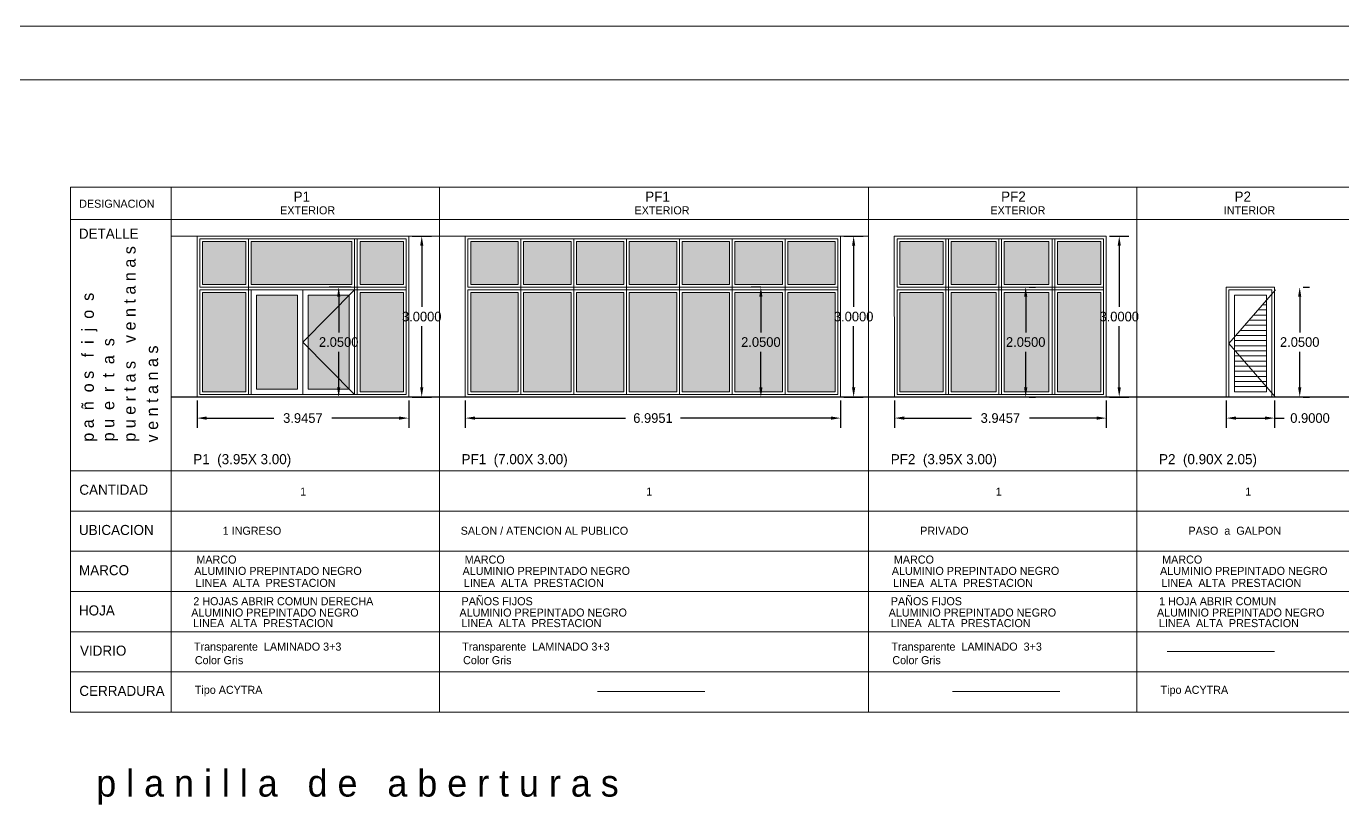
# Model space of a CAD drawing. Header units: millimetres. Extents: x 1972 to 5740, y 370 to 952.
# Drawn here: x 2717 to 2741.53, y 669.45 to 683.97 of the extents above; entities that cross this region are included whole.
import ezdxf

# ---------------------------------------------------------------- set-up
doc = ezdxf.new("R2010")
doc.units = ezdxf.units.MM
doc.header["$LTSCALE"] = 15
doc.linetypes.add('ACAD_ISO02W100', pattern=[15, 12, -3])
for name, color, linetype, lineweight in [('COTAS', 5, 'Continuous', 20), ('MUROS', 1, 'Continuous', 30), ('SOMBRAS', 95, 'Continuous', 18)]:
    doc.layers.add(name, color=color, linetype=linetype, lineweight=lineweight)
doc.dimstyles.get("Standard").update_dxf_attribs({"dimtxt": 0.18, "dimasz": 0.18, "dimexe": 0.18, "dimexo": 0.0625, "dimgap": 0.09, "dimtad": 0, "dimtih": 1, "dimtoh": 1, "dimdec": 4, "dimzin": 0, "dimdsep": 46, "dimtxsty": 'Standard', "dimcen": 0.09, "dimadec": 0, "dimazin": 0, "dimtfac": 1, "dimtdec": 4, "dimtofl": 0, "dimtmove": 0, "dimatfit": 3, "dimfxl": 1, "dimtolj": 1, "dimtzin": 0, "dimarcsym": 0})

# ---------------------------------------------------------------- blocks, each defined once
blk = doc.blocks.new('*D155')
at = {"layer": 'Defpoints', "color": 0, "linetype": 'Continuous', "transparency": 16777216}
for p in [(2724.124, 680.053), (2724.124, 677.053), (2724.366, 677.053)]:
    blk.add_point(p, dxfattribs=at)
at = {"layer": 'SOMBRAS', "color": 0, "linetype": 'Continuous', "lineweight": -2, "transparency": 16777216}
for p, q in [((2724.186, 680.053), (2724.546, 680.053)), ((2724.366, 679.873), (2724.366, 678.733)), ((2724.366, 677.233), (2724.366, 678.373)), ((2724.186, 677.053), (2724.546, 677.053))]:
    blk.add_line(p, q, dxfattribs=at)
at = {"layer": 'SOMBRAS', "color": 0, "linetype": 'Continuous', "transparency": 16777216}
for points in [[(2724.336, 679.873), (2724.396, 679.873), (2724.366, 680.053)], [(2724.336, 677.233), (2724.396, 677.233), (2724.366, 677.053)]]:
    blk.add_solid(points, dxfattribs=at)
at = {"layer": 'SOMBRAS', "color": 0, "linetype": 'Continuous', "transparency": 16777216, "insert": (2724.366, 678.553), "char_height": 0.18, "attachment_point": 5}
blk.add_mtext('\\A1;3.0000', dxfattribs=at)
blk = doc.blocks.new('*D156')
at = {"layer": 'Defpoints', "color": 0, "linetype": 'Continuous', "transparency": 16777216}
for p in [(2720.178, 677.053), (2724.124, 677.053), (2724.124, 676.661)]:
    blk.add_point(p, dxfattribs=at)
at = {"layer": 'SOMBRAS', "color": 0, "linetype": 'Continuous', "lineweight": -2, "transparency": 16777216}
for p, q in [((2720.178, 676.99), (2720.178, 676.481)), ((2724.124, 676.99), (2724.124, 676.481)), ((2720.358, 676.661), (2721.611, 676.661)), ((2723.944, 676.661), (2722.691, 676.661))]:
    blk.add_line(p, q, dxfattribs=at)
at = {"layer": 'SOMBRAS', "color": 0, "linetype": 'Continuous', "transparency": 16777216}
for points in [[(2720.358, 676.691), (2720.358, 676.631), (2720.178, 676.661)], [(2723.944, 676.691), (2723.944, 676.631), (2724.124, 676.661)]]:
    blk.add_solid(points, dxfattribs=at)
at = {"layer": 'SOMBRAS', "color": 0, "linetype": 'Continuous', "transparency": 16777216, "insert": (2722.151, 676.661), "char_height": 0.18, "attachment_point": 5}
blk.add_mtext('\\A1;3.9457', dxfattribs=at)
blk = doc.blocks.new('*D329')
at = {"layer": 'Defpoints', "color": 0, "linetype": 'Continuous', "transparency": 16777216}
for p in [(2723.116, 679.103), (2722.818, 677.053), (2723.116, 677.053)]:
    blk.add_point(p, dxfattribs=at)
at = {"layer": 'SOMBRAS', "color": 0, "linetype": 'Continuous', "lineweight": -2, "transparency": 16777216}
for p, q in [((2723.053, 679.103), (2722.638, 679.103)), ((2722.818, 678.923), (2722.818, 678.258)), ((2722.818, 677.233), (2722.818, 677.898)), ((2723.053, 677.053), (2722.638, 677.053))]:
    blk.add_line(p, q, dxfattribs=at)
at = {"layer": 'SOMBRAS', "color": 0, "linetype": 'Continuous', "transparency": 16777216}
for points in [[(2722.788, 678.923), (2722.848, 678.923), (2722.818, 679.103)], [(2722.788, 677.233), (2722.848, 677.233), (2722.818, 677.053)]]:
    blk.add_solid(points, dxfattribs=at)
at = {"layer": 'SOMBRAS', "color": 0, "linetype": 'Continuous', "transparency": 16777216, "insert": (2722.818, 678.078), "char_height": 0.18, "attachment_point": 5}
blk.add_mtext('\\A1;2.0500', dxfattribs=at)
blk = doc.blocks.new('*D159')
at = {"layer": 'Defpoints', "color": 0, "linetype": 'Continuous', "transparency": 16777216}
for p in [(2725.178, 677.053), (2732.173, 677.053), (2732.173, 676.661)]:
    blk.add_point(p, dxfattribs=at)
at = {"layer": 'SOMBRAS', "color": 0, "linetype": 'Continuous', "lineweight": -2, "transparency": 16777216}
for p, q in [((2725.178, 676.99), (2725.178, 676.481)), ((2732.173, 676.99), (2732.173, 676.481)), ((2725.358, 676.661), (2728.166, 676.661)), ((2731.993, 676.661), (2729.186, 676.661))]:
    blk.add_line(p, q, dxfattribs=at)
at = {"layer": 'SOMBRAS', "color": 0, "linetype": 'Continuous', "transparency": 16777216}
for points in [[(2725.358, 676.691), (2725.358, 676.631), (2725.178, 676.661)], [(2731.993, 676.691), (2731.993, 676.631), (2732.173, 676.661)]]:
    blk.add_solid(points, dxfattribs=at)
at = {"layer": 'SOMBRAS', "color": 0, "linetype": 'Continuous', "transparency": 16777216, "insert": (2728.676, 676.661), "char_height": 0.18, "attachment_point": 5}
blk.add_mtext('\\A1;6.9951', dxfattribs=at)
blk = doc.blocks.new('*D160')
at = {"layer": 'Defpoints', "color": 0, "linetype": 'Continuous', "transparency": 16777216}
for p in [(2737.124, 680.053), (2737.124, 677.053), (2737.366, 677.053)]:
    blk.add_point(p, dxfattribs=at)
at = {"layer": 'SOMBRAS', "color": 0, "linetype": 'Continuous', "lineweight": -2, "transparency": 16777216}
for p, q in [((2737.186, 680.053), (2737.546, 680.053)), ((2737.366, 679.873), (2737.366, 678.733)), ((2737.366, 677.233), (2737.366, 678.373)), ((2737.186, 677.053), (2737.546, 677.053))]:
    blk.add_line(p, q, dxfattribs=at)
at = {"layer": 'SOMBRAS', "color": 0, "linetype": 'Continuous', "transparency": 16777216}
for points in [[(2737.336, 679.873), (2737.396, 679.873), (2737.366, 680.053)], [(2737.336, 677.233), (2737.396, 677.233), (2737.366, 677.053)]]:
    blk.add_solid(points, dxfattribs=at)
at = {"layer": 'SOMBRAS', "color": 0, "linetype": 'Continuous', "transparency": 16777216, "insert": (2737.366, 678.553), "char_height": 0.18, "attachment_point": 5}
blk.add_mtext('\\A1;3.0000', dxfattribs=at)
blk = doc.blocks.new('*D161')
at = {"layer": 'Defpoints', "color": 0, "linetype": 'Continuous', "transparency": 16777216}
for p in [(2733.178, 677.053), (2737.124, 677.053), (2737.124, 676.661)]:
    blk.add_point(p, dxfattribs=at)
at = {"layer": 'SOMBRAS', "color": 0, "linetype": 'Continuous', "lineweight": -2, "transparency": 16777216}
for p, q in [((2733.178, 676.99), (2733.178, 676.481)), ((2737.124, 676.99), (2737.124, 676.481)), ((2733.358, 676.661), (2734.611, 676.661)), ((2736.944, 676.661), (2735.691, 676.661))]:
    blk.add_line(p, q, dxfattribs=at)
at = {"layer": 'SOMBRAS', "color": 0, "linetype": 'Continuous', "transparency": 16777216}
for points in [[(2733.358, 676.691), (2733.358, 676.631), (2733.178, 676.661)], [(2736.944, 676.691), (2736.944, 676.631), (2737.124, 676.661)]]:
    blk.add_solid(points, dxfattribs=at)
at = {"layer": 'SOMBRAS', "color": 0, "linetype": 'Continuous', "transparency": 16777216, "insert": (2735.151, 676.661), "char_height": 0.18, "attachment_point": 5}
blk.add_mtext('\\A1;3.9457', dxfattribs=at)
blk = doc.blocks.new('*D157')
at = {"layer": 'Defpoints', "color": 0, "linetype": 'Continuous', "transparency": 16777216}
for p in [(2732.173, 680.053), (2732.173, 677.053), (2732.416, 677.053)]:
    blk.add_point(p, dxfattribs=at)
at = {"layer": 'SOMBRAS', "color": 0, "linetype": 'Continuous', "lineweight": -2, "transparency": 16777216}
for p, q in [((2732.236, 680.053), (2732.596, 680.053)), ((2732.416, 679.873), (2732.416, 678.733)), ((2732.416, 677.233), (2732.416, 678.373)), ((2732.236, 677.053), (2732.596, 677.053))]:
    blk.add_line(p, q, dxfattribs=at)
at = {"layer": 'SOMBRAS', "color": 0, "linetype": 'Continuous', "transparency": 16777216}
for points in [[(2732.386, 679.873), (2732.446, 679.873), (2732.416, 680.053)], [(2732.386, 677.233), (2732.446, 677.233), (2732.416, 677.053)]]:
    blk.add_solid(points, dxfattribs=at)
at = {"layer": 'SOMBRAS', "color": 0, "linetype": 'Continuous', "transparency": 16777216, "insert": (2732.416, 678.553), "char_height": 0.18, "attachment_point": 5}
blk.add_mtext('\\A1;3.0000', dxfattribs=at)
blk = doc.blocks.new('*D330')
at = {"layer": 'Defpoints', "color": 0, "linetype": 'Continuous', "transparency": 16777216}
for p in [(2730.75, 679.103), (2730.687, 677.053), (2730.75, 677.053)]:
    blk.add_point(p, dxfattribs=at)
at = {"layer": 'SOMBRAS', "color": 0, "linetype": 'Continuous', "lineweight": -2, "transparency": 16777216}
for p, q in [((2730.688, 679.103), (2730.507, 679.103)), ((2730.687, 678.923), (2730.687, 678.258)), ((2730.687, 677.233), (2730.687, 677.898)), ((2730.688, 677.053), (2730.507, 677.053))]:
    blk.add_line(p, q, dxfattribs=at)
at = {"layer": 'SOMBRAS', "color": 0, "linetype": 'Continuous', "transparency": 16777216}
for points in [[(2730.657, 678.923), (2730.717, 678.923), (2730.687, 679.103)], [(2730.657, 677.233), (2730.717, 677.233), (2730.687, 677.053)]]:
    blk.add_solid(points, dxfattribs=at)
at = {"layer": 'SOMBRAS', "color": 0, "linetype": 'Continuous', "transparency": 16777216, "insert": (2730.687, 678.078), "char_height": 0.18, "attachment_point": 5}
blk.add_mtext('\\A1;2.0500', dxfattribs=at)
blk = doc.blocks.new('*D331')
at = {"layer": 'Defpoints', "color": 0, "linetype": 'Continuous', "transparency": 16777216}
for p in [(2735.623, 679.103), (2735.623, 677.053), (2735.623, 677.053)]:
    blk.add_point(p, dxfattribs=at)
at = {"layer": 'SOMBRAS', "color": 0, "linetype": 'Continuous', "lineweight": -2, "transparency": 16777216}
for p, q in [((2735.623, 678.923), (2735.623, 678.258)), ((2735.685, 679.103), (2735.803, 679.103)), ((2735.623, 677.233), (2735.623, 677.898)), ((2735.685, 677.053), (2735.803, 677.053))]:
    blk.add_line(p, q, dxfattribs=at)
at = {"layer": 'SOMBRAS', "color": 0, "linetype": 'Continuous', "transparency": 16777216}
for points in [[(2735.593, 678.923), (2735.653, 678.923), (2735.623, 679.103)], [(2735.593, 677.233), (2735.653, 677.233), (2735.623, 677.053)]]:
    blk.add_solid(points, dxfattribs=at)
at = {"layer": 'SOMBRAS', "color": 0, "linetype": 'Continuous', "transparency": 16777216, "insert": (2735.623, 678.078), "char_height": 0.18, "attachment_point": 5}
blk.add_mtext('\\A1;2.0500', dxfattribs=at)
blk = doc.blocks.new('*D116')
at = {"layer": 'Defpoints', "color": 0, "linetype": 'Continuous', "transparency": 16777216}
for p in [(2739.362, 677.053), (2740.262, 677.053), (2740.262, 676.661)]:
    blk.add_point(p, dxfattribs=at)
at = {"layer": 'SOMBRAS', "color": 0, "linetype": 'Continuous', "lineweight": -2, "transparency": 16777216}
for p, q in [((2739.362, 676.99), (2739.362, 676.481)), ((2740.262, 676.99), (2740.262, 676.481)), ((2739.542, 676.661), (2740.082, 676.661)), ((2740.262, 676.661), (2740.442, 676.661))]:
    blk.add_line(p, q, dxfattribs=at)
at = {"layer": 'SOMBRAS', "color": 0, "linetype": 'Continuous', "transparency": 16777216}
for points in [[(2739.542, 676.691), (2739.542, 676.631), (2739.362, 676.661)], [(2740.082, 676.691), (2740.082, 676.631), (2740.262, 676.661)]]:
    blk.add_solid(points, dxfattribs=at)
at = {"layer": 'SOMBRAS', "color": 0, "linetype": 'Continuous', "transparency": 16777216, "insert": (2740.922, 676.661), "char_height": 0.18, "attachment_point": 5}
blk.add_mtext('\\A1;0.9000', dxfattribs=at)
blk = doc.blocks.new('*D117')
at = {"layer": 'Defpoints', "color": 0, "linetype": 'Continuous', "transparency": 16777216}
for p in [(2740.73, 679.103), (2740.73, 677.053), (2740.73, 677.053)]:
    blk.add_point(p, dxfattribs=at)
at = {"layer": 'SOMBRAS', "color": 0, "linetype": 'Continuous', "lineweight": -2, "transparency": 16777216}
for p, q in [((2740.73, 678.923), (2740.73, 678.258)), ((2740.793, 679.103), (2740.91, 679.103)), ((2740.73, 677.233), (2740.73, 677.898)), ((2740.793, 677.053), (2740.91, 677.053))]:
    blk.add_line(p, q, dxfattribs=at)
at = {"layer": 'SOMBRAS', "color": 0, "linetype": 'Continuous', "transparency": 16777216}
for points in [[(2740.7, 678.923), (2740.76, 678.923), (2740.73, 679.103)], [(2740.7, 677.233), (2740.76, 677.233), (2740.73, 677.053)]]:
    blk.add_solid(points, dxfattribs=at)
at = {"layer": 'SOMBRAS', "color": 0, "linetype": 'Continuous', "transparency": 16777216, "insert": (2740.73, 678.078), "char_height": 0.18, "attachment_point": 5}
blk.add_mtext('\\A1;2.0500', dxfattribs=at)

msp = doc.modelspace()

# ---------------------------------------------------------------- hatches: boundary and pattern name
at = {"layer": 'SOMBRAS', "linetype": 'Continuous', "ltscale": 0.001}
h = msp.add_hatch(color=256, dxfattribs=at)
h.set_gradient(color1=(122, 128, 133), one_color=1, tint=1, name='HEMISPHERICAL')
h.paths.add_polyline_path([(2721.08635, 679.00273), (2720.27806, 679.00273), (2720.27806, 677.15273), (2721.08635, 677.15273)])
h.paths.add_polyline_path([(2722.05095, 678.95273), (2721.2862, 678.95273), (2721.2862, 677.20273), (2722.05095, 677.20273)])
h.paths.add_polyline_path([(2723.0157, 678.95166), (2723.0157, 678.95273), (2722.25095, 678.95273), (2722.25095, 678.17879)])
h.paths.add_polyline_path([(2723.0157, 678.95166), (2722.25095, 678.17879), (2722.25095, 677.97666), (2723.0157, 677.20372)])
h.paths.add_polyline_path([(2722.25095, 677.97666), (2722.25095, 677.20273), (2723.0157, 677.20273), (2723.0157, 677.20372)])
h.paths.add_polyline_path([(2724.02392, 679.00273), (2723.21563, 679.00273), (2723.21563, 677.15273), (2724.02392, 677.15273)])
h.paths.add_polyline_path([(2724.02392, 679.95273), (2723.21563, 679.95273), (2723.21563, 679.15273), (2724.02392, 679.15273)])
h.paths.add_polyline_path([(2721.18635, 679.95273), (2721.18635, 679.15273), (2723.0657, 679.15273), (2723.0657, 679.95273)])
h.paths.add_polyline_path([(2721.08635, 679.15273), (2721.08635, 679.95273), (2720.27806, 679.95273), (2720.27806, 679.15273)])
h.paths.add_polyline_path([(2722.36844, 678.21273), (2723.26844, 678.21273), (2723.26844, 677.94273), (2722.36844, 677.94273)], flags=9)
h = msp.add_hatch(color=256, dxfattribs=at)
h.set_gradient(color1=(122, 128, 133), one_color=1, tint=1, name='HEMISPHERICAL')
h.paths.add_polyline_path([(2726.16309, 679.15273), (2726.16309, 679.95273), (2725.27806, 679.95273), (2725.27806, 679.15273)])
h.paths.add_polyline_path([(2726.16309, 679.00273), (2725.27806, 679.00273), (2725.27806, 677.15273), (2726.16309, 677.15273)])
h.paths.add_polyline_path([(2727.14811, 679.15273), (2727.14811, 679.95273), (2726.26309, 679.95273), (2726.26309, 679.15273)])
h.paths.add_polyline_path([(2726.26309, 679.00273), (2726.26309, 677.15273), (2727.14811, 677.15273), (2727.14811, 679.00273)])
h.paths.add_polyline_path([(2727.24811, 679.15273), (2728.13313, 679.15273), (2728.13313, 679.95273), (2727.24811, 679.95273)])
h.paths.add_polyline_path([(2727.24811, 677.15273), (2728.13313, 677.15273), (2728.13313, 679.00273), (2727.24811, 679.00273)])
h.paths.add_polyline_path([(2728.23313, 679.15273), (2729.11816, 679.15273), (2729.11816, 679.95273), (2728.23313, 679.95273)])
h.paths.add_polyline_path([(2728.23313, 677.15273), (2729.11816, 677.15273), (2729.11816, 679.00273), (2728.23313, 679.00273)])
h.paths.add_polyline_path([(2729.21816, 679.15273), (2730.10318, 679.15273), (2730.10318, 679.95273), (2729.21816, 679.95273)])
h.paths.add_polyline_path([(2729.21816, 677.15273), (2730.10318, 677.15273), (2730.10318, 679.00273), (2729.21816, 679.00273)])
h.paths.add_polyline_path([(2730.20318, 679.95273), (2730.20318, 679.15273), (2731.0882, 679.15273), (2731.0882, 679.95273)])
h.paths.add_polyline_path([(2730.20318, 677.15273), (2731.0882, 677.15273), (2731.0882, 679.00273), (2730.20318, 679.00273)])
h.paths.add_polyline_path([(2732.07323, 679.15273), (2732.07323, 679.95273), (2731.1882, 679.95273), (2731.1882, 679.15273)])
h.paths.add_polyline_path([(2731.1882, 677.15273), (2732.07323, 677.15273), (2732.07323, 679.00273), (2731.1882, 679.00273)])
h.paths.add_polyline_path([(2730.23707, 678.21273), (2731.13707, 678.21273), (2731.13707, 677.94273), (2730.23707, 677.94273)], flags=9)
h = msp.add_hatch(color=256, dxfattribs=at)
h.set_gradient(color1=(122, 128, 133), one_color=1, tint=1, name='HEMISPHERICAL')
h.paths.add_polyline_path([(2733.27806, 677.15273), (2734.08635, 677.15273), (2734.08635, 679.00273), (2733.27806, 679.00273)])
h.paths.add_polyline_path([(2733.27806, 679.95273), (2733.27806, 679.15273), (2734.08635, 679.15273), (2734.08635, 679.95273)])
h.paths.add_polyline_path([(2734.23635, 679.15273), (2735.06944, 679.15273), (2735.06944, 679.95273), (2734.23635, 679.95273)])
h.paths.add_polyline_path([(2734.23635, 677.15273), (2735.06944, 677.15273), (2735.06944, 679.00273), (2734.23635, 679.00273)])
h.paths.add_polyline_path([(2736.05292, 679.15273), (2736.05292, 679.95273), (2735.21982, 679.95273), (2735.21982, 679.15273)])
h.paths.add_polyline_path([(2736.05292, 679.00273), (2735.21982, 679.00273), (2735.21982, 677.15273), (2736.05292, 677.15273)])
h.paths.add_polyline_path([(2736.21563, 679.15273), (2737.02392, 679.15273), (2737.02392, 679.95273), (2736.21563, 679.95273)])
h.paths.add_polyline_path([(2737.02392, 679.00273), (2736.21563, 679.00273), (2736.21563, 677.15273), (2737.02392, 677.15273)])
h.paths.add_polyline_path([(2735.17296, 678.21273), (2736.07296, 678.21273), (2736.07296, 677.94273), (2735.17296, 677.94273)], flags=9)
h = msp.add_hatch(dxfattribs=at)
h.set_pattern_fill('LINE', color=256, scale=0.03, style=0)
h.set_pattern_definition([(0, (2739.51172, 677.15273), (0, 0.09525), [])])
h.paths.add_polyline_path([(2739.51172, 677.93708), (2739.51172, 677.15273), (2740.11172, 677.15273), (2740.11172, 677.24318)])
h.paths.add_polyline_path([(2740.11172, 678.86221), (2739.51172, 678.16837), (2739.51172, 677.93708), (2740.11172, 677.24318)])

# ---------------------------------------------------------------- linework, layer by layer
at = {"layer": 'COTAS'}
for p, q in [((2687.46113, 683.96523), (2763.69459, 683.96523)), ((2688.46113, 682.96523), (2762.69459, 682.96523))]:
    msp.add_line(p, q, dxfattribs=at)
at = {"layer": 'MUROS', "linetype": 'Continuous', "ltscale": 0.01}
msp.add_line((2761.69459, 677.05273), (2719.69459, 677.05273), dxfattribs=at)
at = {"layer": 'SOMBRAS', "linetype": 'Continuous', "ltscale": 0.01}
for p, q in [((2717.81959, 680.96523), (2761.69459, 680.96523)), ((2717.81959, 680.96523), (2717.81959, 671.17773)), ((2719.69459, 680.96523), (2719.69459, 671.17773)), ((2719.69459, 680.96523), (2719.69459, 671.17773)), ((2724.69459, 680.96523), (2724.69459, 671.17773)), ((2732.69459, 680.96523), (2732.69459, 671.17773)), ((2737.69459, 680.96523), (2737.69459, 671.17773)), ((2737.69459, 680.96523), (2737.69459, 671.17773)), ((2737.69459, 680.96523), (2737.69459, 671.17773)), ((2737.69459, 680.96523), (2737.69459, 671.17773)), ((2737.69459, 680.96523), (2737.69459, 671.17773)), ((2717.81959, 680.36523), (2761.69459, 680.36523)), ((2717.81959, 675.67773), (2761.69459, 675.67773)), ((2717.81959, 674.92773), (2761.69459, 674.92773)), ((2717.81959, 674.17773), (2761.69459, 674.17773)), ((2717.81959, 674.17773), (2761.69459, 674.17773)), ((2717.81959, 673.42773), (2761.69459, 673.42773)), ((2717.81959, 672.67773), (2761.69459, 672.67773)), ((2717.81959, 671.92773), (2761.69459, 671.92773)), ((2717.81959, 671.17773), (2761.69459, 671.17773)), ((2717.81959, 671.17773), (2761.69459, 671.17773))]:
    msp.add_line(p, q, dxfattribs=at)
at = {"layer": 'SOMBRAS', "linetype": 'Continuous'}
for p, q in [((2724.12385, 680.05273), (2720.17385, 680.05273)), ((2720.17813, 680.05273), (2720.17813, 677.05273)), ((2724.07385, 680.00273), (2720.22806, 680.00273)), ((2720.23813, 680.00273), (2720.23813, 680.00273)), ((2724.07385, 677.10273), (2724.07385, 680.00273)), ((2724.12385, 677.05273), (2724.12385, 680.05273)), ((2732.17323, 680.05273), (2725.17385, 680.05273)), ((2725.17813, 680.05273), (2725.17813, 677.05273)), ((2732.12323, 680.00273), (2725.22806, 680.00273)), ((2725.23813, 680.00273), (2725.23813, 680.00273)), ((2732.12323, 677.10273), (2732.12323, 680.00273)), ((2732.17323, 677.05273), (2732.17323, 680.05273)), ((2737.12385, 680.05273), (2733.17385, 680.05273)), ((2733.17385, 680.05273), (2733.17813, 677.05273)), ((2737.07385, 680.00273), (2733.22806, 680.00273)), ((2733.23813, 680.00273), (2733.23813, 680.00273)), ((2737.07385, 677.10273), (2737.07385, 680.00273)), ((2737.12385, 677.05273), (2737.12385, 680.05273)), ((2720.22806, 679.10273), (2724.07385, 679.10273)), ((2720.22806, 679.05273), (2724.07385, 679.05273)), ((2733.22806, 679.10273), (2737.07385, 679.10273)), ((2733.22806, 679.05273), (2737.07385, 679.05273)), ((2720.17813, 677.05273), (2724.12385, 677.05273)), ((2720.22806, 677.10273), (2724.07385, 677.10273)), ((2725.17813, 677.05273), (2732.17323, 677.05273)), ((2725.22806, 677.10273), (2732.12323, 677.10273)), ((2733.17813, 677.05273), (2737.12385, 677.05273)), ((2733.22806, 677.10273), (2737.07385, 677.10273))]:
    msp.add_line(p, q, dxfattribs=at)
at = {"layer": 'SOMBRAS'}
msp.add_lwpolyline([(2719.69459, 677.65273), (2719.69459, 680.05273), (2732.69459, 680.05273)], dxfattribs=at)
at = {"layer": 'SOMBRAS', "linetype": 'Continuous'}
for points in [[(2720.17813, 680.05273), (2724.12385, 680.05273)], [(2721.13635, 680.00273), (2721.13635, 677.10273)], [(2723.11563, 680.00273), (2723.11563, 677.10273)], [(2723.16563, 680.00273), (2723.16563, 677.10273)], [(2724.12385, 677.05273), (2724.12385, 677.05273), (2724.12385, 680.05273)], [(2725.17813, 680.05273), (2729.12385, 680.05273)], [(2726.21309, 680.00273), (2726.21309, 677.10273)], [(2727.19811, 680.00273), (2727.19811, 677.10273)], [(2728.18313, 680.00273), (2728.18313, 677.10273)], [(2729.16816, 680.00273), (2729.16816, 677.10273)], [(2730.15318, 680.00273), (2730.15318, 677.10273)], [(2731.1382, 680.00273), (2731.1382, 677.10273)], [(2732.12323, 680.00273), (2732.12323, 677.10273)], [(2732.17323, 677.05273), (2732.17323, 677.05273), (2732.17323, 680.05273)], [(2733.17813, 680.05273), (2737.12385, 680.05273)], [(2734.13635, 680.00273), (2734.13635, 677.10273)], [(2734.13635, 680.00273), (2734.13635, 677.10273)], [(2734.18635, 680.00273), (2734.18635, 677.10273)], [(2735.11963, 680.00273), (2735.11963, 677.10273)], [(2735.11963, 680.00273), (2735.11963, 677.10273)], [(2735.16963, 680.00273), (2735.16963, 677.10273)], [(2736.11563, 680.00273), (2736.11563, 677.10273)], [(2736.16563, 680.00273), (2736.16563, 677.10273)], [(2737.12385, 677.05273), (2737.12385, 677.05273), (2737.12385, 680.05273)], [(2739.36172, 677.05273), (2739.36172, 679.10273), (2740.26172, 679.10273), (2740.26172, 677.05273)]]:
    msp.add_lwpolyline(points, dxfattribs=at)
for points in [[(2720.22806, 679.10273), (2721.13635, 679.10273), (2721.13635, 680.00273), (2720.22806, 680.00273)], [(2720.27806, 679.15273), (2721.08635, 679.15273), (2721.08635, 679.95273), (2720.27806, 679.95273)], [(2723.0657, 679.15273), (2721.18635, 679.15273), (2721.18635, 679.95273), (2723.0657, 679.95273)], [(2724.02392, 679.15273), (2723.21563, 679.15273), (2723.21563, 679.95273), (2724.02392, 679.95273)], [(2725.22806, 679.10273), (2726.21309, 679.10273), (2726.21309, 680.00273), (2725.22806, 680.00273)], [(2725.27806, 679.15273), (2726.16309, 679.15273), (2726.16309, 679.95273), (2725.27806, 679.95273)], [(2726.21309, 679.10273), (2727.19811, 679.10273), (2727.19811, 680.00273), (2726.21309, 680.00273)], [(2726.26309, 679.15273), (2727.14811, 679.15273), (2727.14811, 679.95273), (2726.26309, 679.95273)], [(2727.19811, 679.10273), (2728.18313, 679.10273), (2728.18313, 680.00273), (2727.19811, 680.00273)], [(2727.24811, 679.15273), (2728.13313, 679.15273), (2728.13313, 679.95273), (2727.24811, 679.95273)], [(2728.18313, 679.10273), (2729.16816, 679.10273), (2729.16816, 680.00273), (2728.18313, 680.00273)], [(2728.23313, 679.15273), (2729.11816, 679.15273), (2729.11816, 679.95273), (2728.23313, 679.95273)], [(2729.16816, 679.10273), (2730.15318, 679.10273), (2730.15318, 680.00273), (2729.16816, 680.00273)], [(2729.21816, 679.15273), (2730.10318, 679.15273), (2730.10318, 679.95273), (2729.21816, 679.95273)], [(2730.15318, 679.10273), (2731.1382, 679.10273), (2731.1382, 680.00273), (2730.15318, 680.00273)], [(2730.20318, 679.15273), (2731.0882, 679.15273), (2731.0882, 679.95273), (2730.20318, 679.95273)], [(2731.1382, 679.10273), (2732.12323, 679.10273), (2732.12323, 680.00273), (2731.1382, 680.00273)], [(2731.1882, 679.15273), (2732.07323, 679.15273), (2732.07323, 679.95273), (2731.1882, 679.95273)], [(2733.22806, 679.10273), (2734.13635, 679.10273), (2734.13635, 680.00273), (2733.22806, 680.00273)], [(2733.27806, 679.15273), (2734.08635, 679.15273), (2734.08635, 679.95273), (2733.27806, 679.95273)], [(2735.06944, 679.15273), (2734.23635, 679.15273), (2734.23635, 679.95273), (2735.06944, 679.95273)], [(2735.21982, 679.15273), (2736.05292, 679.15273), (2736.05292, 679.95273), (2735.21982, 679.95273)], [(2737.02392, 679.15273), (2736.21563, 679.15273), (2736.21563, 679.95273), (2737.02392, 679.95273)], [(2720.22806, 679.05273), (2721.13635, 679.05273), (2721.13635, 677.10273), (2720.22806, 677.10273)], [(2720.27806, 679.00273), (2721.08635, 679.00273), (2721.08635, 677.15273), (2720.27806, 677.15273)], [(2721.1862, 679.05273), (2722.15095, 679.05273), (2722.15095, 677.10273), (2721.1862, 677.10273)], [(2721.2862, 678.95273), (2722.05095, 678.95273), (2722.05095, 677.20273), (2721.2862, 677.20273)], [(2723.1157, 679.05273), (2722.15095, 679.05273), (2722.15095, 677.10273), (2723.1157, 677.10273)], [(2723.0157, 678.95273), (2722.25095, 678.95273), (2722.25095, 677.20273), (2723.0157, 677.20273)], [(2724.02392, 679.00273), (2723.21563, 679.00273), (2723.21563, 677.15273), (2724.02392, 677.15273)], [(2725.22806, 679.05273), (2726.21309, 679.05273), (2726.21309, 677.10273), (2725.22806, 677.10273)], [(2725.27806, 679.00273), (2726.16309, 679.00273), (2726.16309, 677.15273), (2725.27806, 677.15273)], [(2726.21309, 679.05273), (2727.19811, 679.05273), (2727.19811, 677.10273), (2726.21309, 677.10273)], [(2726.26309, 679.00273), (2727.14811, 679.00273), (2727.14811, 677.15273), (2726.26309, 677.15273)], [(2727.19811, 679.05273), (2728.18313, 679.05273), (2728.18313, 677.10273), (2727.19811, 677.10273)], [(2727.24811, 679.00273), (2728.13313, 679.00273), (2728.13313, 677.15273), (2727.24811, 677.15273)], [(2728.18313, 679.05273), (2729.16816, 679.05273), (2729.16816, 677.10273), (2728.18313, 677.10273)], [(2728.23313, 679.00273), (2729.11816, 679.00273), (2729.11816, 677.15273), (2728.23313, 677.15273)], [(2729.16816, 679.05273), (2730.15318, 679.05273), (2730.15318, 677.10273), (2729.16816, 677.10273)], [(2729.21816, 679.00273), (2730.10318, 679.00273), (2730.10318, 677.15273), (2729.21816, 677.15273)], [(2730.15318, 679.05273), (2731.1382, 679.05273), (2731.1382, 677.10273), (2730.15318, 677.10273)], [(2730.20318, 679.00273), (2731.0882, 679.00273), (2731.0882, 677.15273), (2730.20318, 677.15273)], [(2731.1382, 679.05273), (2732.12323, 679.05273), (2732.12323, 677.10273), (2731.1382, 677.10273)], [(2731.1882, 679.00273), (2732.07323, 679.00273), (2732.07323, 677.15273), (2731.1882, 677.15273)], [(2733.22806, 679.05273), (2734.13635, 679.05273), (2734.13635, 677.10273), (2733.22806, 677.10273)], [(2733.27806, 679.00273), (2734.08635, 679.00273), (2734.08635, 677.15273), (2733.27806, 677.15273)], [(2735.06944, 679.00273), (2734.23635, 679.00273), (2734.23635, 677.15273), (2735.06944, 677.15273)], [(2735.21982, 679.00273), (2736.05292, 679.00273), (2736.05292, 677.15273), (2735.21982, 677.15273)], [(2737.02392, 679.00273), (2736.21563, 679.00273), (2736.21563, 677.15273), (2737.02392, 677.15273)], [(2739.41172, 679.05273), (2740.21172, 679.05273), (2740.21172, 677.05273), (2739.41172, 677.05273)], [(2739.51172, 678.95273), (2740.11172, 678.95273), (2740.11172, 677.15273), (2739.51172, 677.15273)]]:
    msp.add_lwpolyline(points, close=True, dxfattribs=at)
at = {"layer": 'SOMBRAS', "linetype": 'ACAD_ISO02W100', "ltscale": 20}
for points in [[(2723.1157, 679.05273), (2722.15095, 678.07773), (2723.11563, 677.10273)], [(2740.27647, 679.05273), (2739.41172, 678.05273), (2740.2764, 677.05273)]]:
    msp.add_lwpolyline(points, dxfattribs=at)
at = {"layer": 'SOMBRAS', "linetype": 'Continuous', "ltscale": 0.01}
for points in [[(2738.25703, 672.31229), (2740.25703, 672.31229)], [(2727.64485, 671.56229), (2729.64485, 671.56229)], [(2734.25703, 671.56229), (2736.25703, 671.56229)]]:
    msp.add_lwpolyline(points, dxfattribs=at)

# ---------------------------------------------------------------- texts
at = {"layer": 'COTAS', "insert": (2718.30001, 670.10466), "char_height": 0.5, "width": 27.5, "attachment_point": 1}
msp.add_mtext('p l a n i l l a   d e   a b e r t u r a s', dxfattribs=at)
at = {"layer": 'SOMBRAS', "linetype": 'Continuous'}
for s, height, p in [('P1', 0.1875, (2721.97742, 680.69732)), ('PF1', 0.1875, (2728.53153, 680.69732)), ('PF2', 0.1875, (2735.16438, 680.69732)), ('P2', 0.1875, (2739.51504, 680.69732)), ('DESIGNACION', 0.15, (2717.98167, 680.58293)), ('EXTERIOR', 0.15, (2721.72647, 680.45992)), ('EXTERIOR', 0.15, (2728.33199, 680.45992)), ('EXTERIOR', 0.15, (2734.96484, 680.45992)), ('INTERIOR', 0.15, (2739.31549, 680.45992)), ('DETALLE', 0.1875, (2717.97548, 680.00596)), ('P1  (3.95X 3.00)', 0.1875, (2720.10768, 675.80195)), ('PF1  (7.00X 3.00)', 0.1875, (2725.10768, 675.80195)), ('PF2  (3.95X 3.00)', 0.1875, (2733.10768, 675.80195)), ('P2  (0.90X 2.05)', 0.1875, (2738.10768, 675.80195)), ('CANTIDAD', 0.1875, (2717.98462, 675.23176)), ('1  ', 0.15, (2722.10019, 675.21521)), ('1  ', 0.15, (2728.54984, 675.21521)), ('1  ', 0.15, (2735.06534, 675.21521)), ('1  ', 0.15, (2739.71623, 675.21521)), ('UBICACION', 0.1875, (2717.97708, 674.48163)), ('1 INGRESO', 0.15, (2720.65619, 674.48612)), ('SALON / ATENCION AL PUBLICO', 0.15, (2725.09219, 674.48612)), ('PRIVADO', 0.15, (2733.65619, 674.48612)), ('PASO  a  GALPON', 0.15, (2738.65619, 674.48612)), ('MARCO', 0.15, (2720.16634, 673.94869)), ('MARCO', 0.15, (2725.16634, 673.94869)), ('MARCO', 0.15, (2733.16634, 673.94869)), ('MARCO', 0.15, (2738.16634, 673.94869)), ('MARCO', 0.1875, (2717.97823, 673.73163)), ('ALUMINIO PREPINTADO NEGRO', 0.15, (2720.12728, 673.73765)), ('ALUMINIO PREPINTADO NEGRO', 0.15, (2725.12728, 673.73765)), ('ALUMINIO PREPINTADO NEGRO', 0.15, (2733.12728, 673.73765)), ('ALUMINIO PREPINTADO NEGRO', 0.15, (2738.12728, 673.73765)), ('LINEA  ALTA  PRESTACION', 0.15, (2720.15122, 673.51407)), ('LINEA  ALTA  PRESTACION', 0.15, (2725.15122, 673.51407)), ('LINEA  ALTA  PRESTACION', 0.15, (2733.15122, 673.51407)), ('LINEA  ALTA  PRESTACION', 0.15, (2738.15122, 673.51407)), ('2 HOJAS ABRIR COMUN DERECHA', 0.15, (2720.10866, 673.17181)), ('PAÑOS FIJOS', 0.15, (2725.10866, 673.17181)), ('PAÑOS FIJOS', 0.15, (2733.10866, 673.17181)), ('1 HOJA ABRIR COMUN ', 0.15, (2738.10866, 673.17181)), ('HOJA', 0.1875, (2717.97669, 672.98163)), ('ALUMINIO PREPINTADO NEGRO', 0.15, (2720.0696, 672.96077)), ('ALUMINIO PREPINTADO NEGRO', 0.15, (2725.0696, 672.96077)), ('ALUMINIO PREPINTADO NEGRO', 0.15, (2733.0696, 672.96077)), ('ALUMINIO PREPINTADO NEGRO', 0.15, (2738.0696, 672.96077)), ('LINEA  ALTA  PRESTACION', 0.15, (2720.10602, 672.76407)), ('LINEA  ALTA  PRESTACION', 0.15, (2725.10602, 672.76407)), ('LINEA  ALTA  PRESTACION', 0.15, (2733.10602, 672.76407)), ('LINEA  ALTA  PRESTACION', 0.15, (2738.10602, 672.76407)), ('VIDRIO', 0.1875, (2717.99652, 672.23163)), ('CERRADURA', 0.1875, (2717.98462, 671.48176)), ('Tipo ACYTRA', 0.15, (2720.13674, 671.5199)), ('Tipo ACYTRA', 0.15, (2738.13674, 671.5199))]:
    msp.add_text(s, height=height, dxfattribs=at).set_placement(p)
for s, p in [('p u e r t a s    v e n t a n a s', (2719.03298, 676.22122)), ('p a  ñ  o s   f  i  j  o  s', (2718.25437, 676.22122)), ('p u  e  r  t  a  s', (2718.63673, 676.22772)), ('v e n t a n a s', (2719.45244, 676.20793))]:
    msp.add_text(s, height=0.225, rotation=90, dxfattribs=at).set_placement(p)
at = {"layer": 'SOMBRAS', "linetype": 'Continuous', "ltscale": 0.01}
for s, p in [('Transparente  LAMINADO 3+3', (2720.12019, 672.32589)), ('Transparente  LAMINADO 3+3', (2725.12019, 672.32589)), ('Transparente  LAMINADO  3+3', (2733.12019, 672.32589)), ('Color Gris', (2720.13699, 672.07333)), ('Color Gris', (2725.13699, 672.07333)), ('Color Gris', (2733.13699, 672.07333))]:
    msp.add_text(s, height=0.15, dxfattribs=at).set_placement(p)

# ---------------------------------------------------------------- dimensions: what is measured, and where the dimension line sits
at = {"layer": 'SOMBRAS', "linetype": 'Continuous'}
for p1, p2, distance, picture, middle in [((2724.12385, 680.05273), (2724.12385, 677.05273), 0.24245, '*D155', (2724.3663, 678.55273)), ((2732.17323, 680.05273), (2732.17323, 677.05273), 0.24245, '*D157', (2732.41568, 678.55273)), ((2737.12385, 680.05273), (2737.12385, 677.05273), 0.24245, '*D160', (2737.3663, 678.55273)), ((2723.11563, 679.10273), (2723.11563, 677.05273), -0.2972, '*D329', (2722.81844, 678.07773)), ((2730.75045, 679.10273), (2730.75045, 677.05273), -0.06339, '*D330', (2730.68707, 678.07773)), ((2735.62296, 679.10273), (2735.62296, 677.05273), 0, '*D331', (2735.62296, 678.07773)), ((2740.73026, 679.10273), (2740.73026, 677.05273), 0, '*D117', (2740.73026, 678.07773)), ((2720.17813, 677.05273), (2724.12385, 677.05273), -0.39143, '*D156', (2722.15099, 676.66129)), ((2725.17813, 677.05273), (2732.17323, 677.05273), -0.39143, '*D159', (2728.67568, 676.66129)), ((2733.17813, 677.05273), (2737.12385, 677.05273), -0.39143, '*D161', (2735.15099, 676.66129)), ((2739.36172, 677.05273), (2740.26172, 677.05273), -0.39143, '*D116', (2740.92172, 676.66129))]:
    dim = msp.add_aligned_dim(p1=p1, p2=p2, distance=distance, dimstyle='Standard', override={"dimscale": 1}, dxfattribs=at)
    dim.commit()
    dim.dimension.update_dxf_attribs({"geometry": picture, "text_midpoint": middle})

doc.saveas('drawing.dxf')
